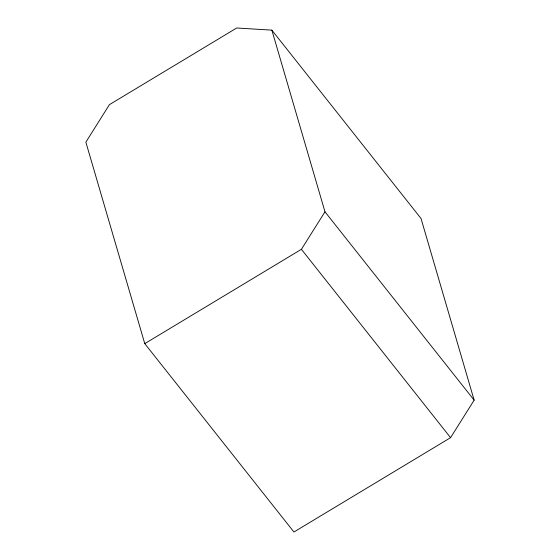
<?xml version="1.0" encoding="UTF-8"?>
<svg xmlns="http://www.w3.org/2000/svg" width="560" height="560" viewBox="0 0 560 560"><rect width="100%" height="100%" fill="white"/><g stroke="black" fill="none" stroke-linecap="round" stroke-linejoin="round"><path stroke-width="0.84" d="M144.774 343.637L301.406 249.305L324.982 211.806L271.859 30.135L236.691 28L109.431 104.643L85.855 142.149L144.774 343.637L293.937 532L450.569 437.668L474.145 400.162L421.022 218.491L271.859 30.135M324.982 211.806L474.145 400.162M301.406 249.305L450.569 437.668"/></g></svg>
